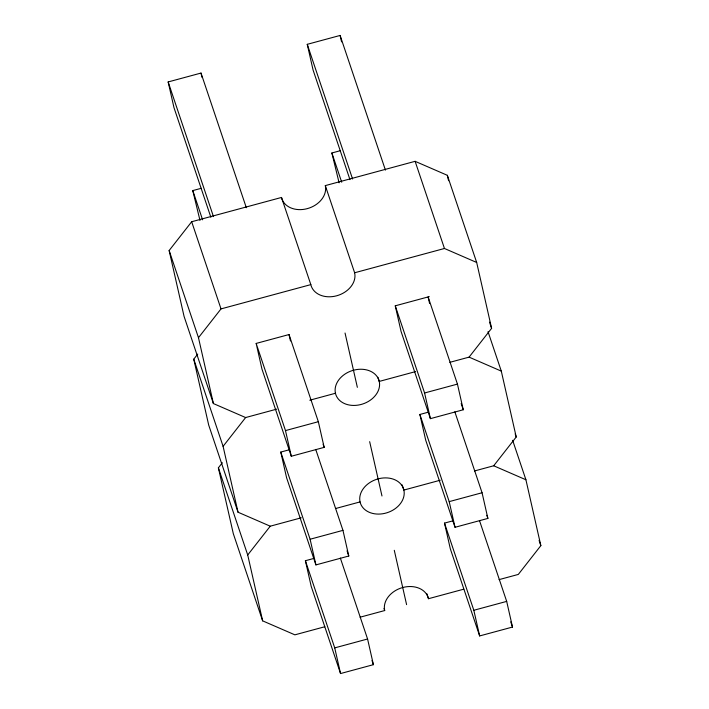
<?xml version="1.0" encoding="UTF-8"?>
<svg xmlns="http://www.w3.org/2000/svg" width="709" height="709" viewBox="0 0 709 709"><rect width="100%" height="100%" fill="white"/><g stroke="black" fill="none" stroke-linecap="round" stroke-linejoin="round"><path stroke-width="1.06" d="M276.643 409.164L245.633 417.548L213.4 403.563L184.074 316.4L169.141 250.525L191.678 221.74L281.491 197.457A22.723 17.503 -18.6 0 0 307.272 208.641A22.723 17.503 -18.6 0 0 325.307 185.607L415.119 161.324L447.344 175.309L476.678 262.472L491.603 328.338L469.074 357.132L449.825 362.334M213.4 403.563L198.476 337.688L221.013 308.902L310.826 284.619A22.723 17.503 -18.6 0 0 336.607 295.804A22.723 17.503 -18.6 0 0 354.633 272.77L444.454 248.487L476.678 262.472M301.263 517.809L270.253 526.193L238.02 512.208L208.694 425.046L193.761 359.171L197.74 354.092M238.02 512.208L223.096 446.333L245.633 417.548M324.811 626.747L294.873 634.839L262.64 620.854L233.314 533.691L218.381 467.825L222.36 462.738M262.64 620.854L247.716 554.979L270.253 526.193M474.445 470.98L493.694 465.778L516.223 436.992L501.298 371.117L488.031 331.688M512.651 440.333L525.918 479.763L540.843 545.638L518.314 574.423L499.065 579.625M210.857 217.211L173.971 107.608L168.157 81.943L201.01 73.062L246.333 207.719M349.954 179.607L313.068 69.996L307.254 44.33L340.116 35.45L385.43 170.107M199.991 220.428L192.777 190.588L201.25 188.302M339.097 182.825L331.874 152.984L340.355 150.689M256.153 343.431L289.015 334.551L318.341 421.704L324.164 447.37L291.302 456.259L261.967 369.097L256.153 343.431L285.488 430.593L291.302 456.259M429.565 303.355L428.112 296.938L457.447 384.101L463.261 409.767L430.407 418.647L401.072 331.484L395.259 305.818L429.264 296.628M309.789 400.204L335.446 393.265M415.607 371.587L379.253 381.415A22.723 17.503 -18.6 0 1 349.759 405.114A22.723 17.503 -18.6 0 1 343.041 375.486A22.723 17.503 -18.6 0 1 379.253 381.415L377.862 377.268M285.488 430.593L318.341 421.704M395.259 305.818L424.585 392.981L457.447 384.101M315.727 449.417L342.961 530.359L348.784 556.016L315.922 564.905L286.587 477.742L280.773 452.076L289.254 449.781M454.832 411.805L482.067 492.746L487.881 518.412L455.027 527.292L425.692 440.129L419.879 414.464L428.351 412.177M335.472 508.557L360.066 501.91M440.227 480.232L403.873 490.061A22.723 17.503 -18.6 0 1 374.379 513.768A22.723 17.503 -18.6 0 1 367.661 484.132A22.723 17.503 -18.6 0 1 403.873 490.061L402.127 484.876M280.773 452.076L310.108 539.239L342.961 530.359M419.879 414.464L449.205 501.626L482.067 492.746M340.347 558.063L367.581 639.004L373.404 664.67L340.542 673.55L311.207 586.387L305.393 560.722L313.874 558.435M479.452 520.459L506.687 601.392L512.501 627.057L479.647 635.938L450.312 548.775L444.499 523.109L452.971 520.823M360.092 617.202L384.686 610.555A22.723 17.503 -18.6 0 1 402.712 587.522A22.723 17.503 -18.6 0 1 428.493 598.706L463.783 589.17M305.393 560.722L334.728 647.884L367.581 639.004M444.499 523.109L473.825 610.272L506.687 601.392M469.074 357.132L501.298 371.117M493.694 465.778L525.918 479.763M489.511 322.116L491.603 328.338M515.177 433.873L516.223 436.992M415.119 161.324L444.454 248.487M539.097 540.444L540.843 545.638M461.169 403.536L463.261 409.767M486.835 515.292L487.881 518.412M510.755 621.864L512.501 627.057M307.254 44.33L352.577 178.996M331.874 152.984L341.711 182.213M325.307 185.607L354.633 272.77M426.747 593.522L428.493 598.706M281.491 197.457L310.826 284.619M383.986 608.482L384.686 610.555M323.118 444.259L324.164 447.37M347.038 550.831L348.784 556.016M372.003 660.513L373.404 664.67M168.157 81.943L213.471 216.6M192.777 190.588L202.606 219.817M191.678 221.74L221.013 308.902M169.141 250.525L198.476 337.688M193.761 359.171L223.096 446.333M218.381 467.825L247.716 554.979M447.344 175.309L448.567 180.706M424.585 392.981L430.407 418.647M449.205 501.626L455.027 527.292M473.825 610.272L479.647 635.938M340.116 35.45L341.57 41.866M345.044 333.017L357.354 387.336M369.664 441.663L381.974 495.981M394.284 550.308L406.594 604.635M289.015 334.551L290.468 340.958M310.108 539.239L315.922 564.905M334.728 647.884L340.542 673.55M201.01 73.062L201.985 77.334"/></g></svg>
